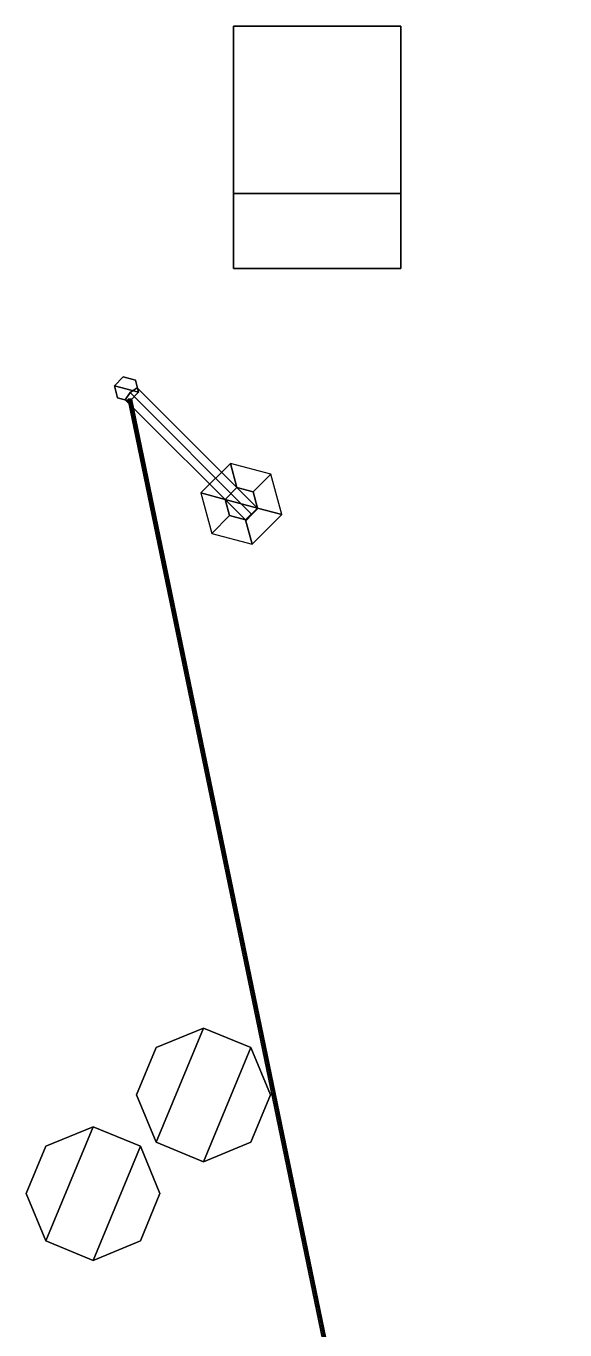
# Model space of a CAD drawing. Extents: x -7.7 to 7.3, y -7.8 to 7.8.
# Drawn here: x -7.66 to -4.44, y 0.04 to 7.83 of the extents above; entities that cross this region are included whole.
import ezdxf

# ---------------------------------------------------------------- set-up
doc = ezdxf.new("R2010")
doc.units = 0
doc.layers.get('0').update_dxf_attribs({"linetype": 'CONTINUOUS'})
doc.layers.add('BARGE2', color=7, linetype='CONTINUOUS')

msp = doc.modelspace()

# ---------------------------------------------------------------- linework, layer by layer
for points in [[(-6.42, 7.83), (-6.42, 6.83), (-6.42, 6.83, 2.18), (-6.42, 7.83, 2)], [(-6.42, 7.83, 2), (-6.42, 6.83, 2.18), (-5.42, 6.83, 2.18), (-5.42, 7.83, 2)], [(-5.42, 7.83, 2), (-5.42, 7.83), (-6.42, 7.83), (-6.42, 7.83, 2)], [(-5.42, 6.83, 2.18), (-5.42, 6.83), (-5.42, 7.83), (-5.42, 7.83, 2)], [(-6.42, 6.83, 2.18), (-6.42, 6.83), (-5.42, 6.83), (-5.42, 6.83, 2.18)], [(-6.42, 6.83, 2.18), (-6.42, 6.38, 2.26), (-5.42, 6.38, 2.26), (-5.42, 6.83, 2.18)], [(-5.42, 6.83, 2.18), (-5.42, 6.38, 2.26), (-6.42, 6.38, 2.26), (-6.42, 6.83, 2.18)], [(-7.0794, 5.7324), (-7.1324, 5.6794), (-7.1324, 5.6794, 5), (-7.0794, 5.7324, 5)], [(-7.007, 5.713, 5), (-7.0794, 5.7324, 5), (-7.1324, 5.6794, 5), (-6.9876, 5.6406, 5)], [(-7.007, 5.713), (-7.0794, 5.7324), (-7.0794, 5.7324, 5), (-7.007, 5.713, 5)], [(-6.9876, 5.6406), (-7.007, 5.713), (-7.007, 5.713, 5), (-6.9876, 5.6406, 5)], [(-7.1324, 5.6794), (-7.113, 5.607), (-7.113, 5.607, 5), (-7.1324, 5.6794, 5)], [(-6.9876, 5.6406, 5), (-7.1324, 5.6794, 5), (-7.113, 5.607, 5), (-7.0406, 5.5876, 5)], [(-6.3458, 4.8751, 4.9), (-6.3105, 4.9105, 4.95), (-7.0388, 5.6388, 4.95), (-7.0671, 5.5964, 4.9)], [(-6.3105, 4.9105, 4.85), (-6.3458, 4.8751, 4.9), (-7.0671, 5.5964, 4.9), (-7.0388, 5.6388, 4.85)], [(-7.0406, 5.5876), (-6.9876, 5.6406), (-6.9876, 5.6406, 5), (-7.0406, 5.5876, 5)], [(-6.3105, 4.9105, 4.95), (-6.2751, 4.9458, 4.9), (-6.9964, 5.6671, 4.9), (-7.0388, 5.6388, 4.95)], [(-6.2751, 4.9458, 4.9), (-6.3105, 4.9105, 4.85), (-7.0388, 5.6388, 4.85), (-6.9964, 5.6671, 4.9)], [(-7.113, 5.607), (-7.0406, 5.5876), (-7.0406, 5.5876, 5), (-7.113, 5.607, 5)], [(-7.04, 5.6, 4.61), (-7.05, 5.6, 4.6), (-4.4597, -6.9326, 2.35), (-4.4474, -6.9397, 2.36)], [(-7.05, 5.6, 4.6), (-7.04, 5.6, 4.59), (-4.4474, -6.9397, 2.34), (-4.4597, -6.9326, 2.35)], [(-7.04, 5.6, 4.59), (-7.03, 5.6, 4.6), (-4.4403, -6.9274, 2.35), (-4.4474, -6.9397, 2.34)], [(-7.03, 5.6, 4.6), (-7.04, 5.6, 4.61), (-4.4474, -6.9397, 2.36), (-4.4403, -6.9274, 2.35)], [(-6.4388, 5.2156, 4.75), (-6.6156, 5.0388, 4.75), (-6.4707, 5, 4.85), (-6.4, 5.0707, 4.85)], [(-6.1973, 5.1509, 4.75), (-6.4388, 5.2156, 4.75), (-6.4, 5.0707, 4.85), (-6.3034, 5.0448, 4.85)], [(-6.1326, 4.9094, 4.75), (-6.1973, 5.1509, 4.75), (-6.3034, 5.0448, 4.85), (-6.2775, 4.9482, 4.85)], [(-6.3034, 5.0448, 4.85), (-6.4, 5.0707, 4.85), (-6.4707, 5, 4.85), (-6.2775, 4.9482, 4.85)], [(-6.6156, 5.0388, 4.75), (-6.5509, 4.7973, 4.75), (-6.4448, 4.9034, 4.85), (-6.4707, 5, 4.85)], [(-6.2775, 4.9482, 4.85), (-6.4707, 5, 4.85), (-6.4448, 4.9034, 4.85), (-6.3482, 4.8775, 4.85)], [(-6.3094, 4.7326, 4.75), (-6.1326, 4.9094, 4.75), (-6.2775, 4.9482, 4.85), (-6.3482, 4.8775, 4.85)], [(-6.3458, 4.8751, 4.9), (-6.3105, 4.9105, 4.85), (-6.2751, 4.9458, 4.9), (-6.3105, 4.9105, 4.95)], [(-6.5509, 4.7973, 4.75), (-6.3094, 4.7326, 4.75), (-6.3482, 4.8775, 4.85), (-6.4448, 4.9034, 4.85)]]:
    msp.add_3dface(points)
at = {"layer": 'BARGE2'}
for points in [[(-6.8828, 1.7228, 1), (-7, 1.44, 1), (-6.8828, 1.1572, 1), (-6.6, 1.84, 1)], [(-6.6, 1.84), (-6.8828, 1.7228), (-6.8828, 1.7228, 1), (-6.6, 1.84, 1)], [(-6.6, 1.84, 1), (-6.8828, 1.1572, 1), (-6.6, 1.04, 1), (-6.3172, 1.7228, 1)], [(-6.3172, 1.7228), (-6.6, 1.84), (-6.6, 1.84, 1), (-6.3172, 1.7228, 1)], [(-6.8828, 1.7228), (-7, 1.44), (-7, 1.44, 1), (-6.8828, 1.7228, 1)], [(-6.3172, 1.7228, 1), (-6.6, 1.04, 1), (-6.3172, 1.1572, 1), (-6.2, 1.44, 1)], [(-6.2, 1.44), (-6.3172, 1.7228), (-6.3172, 1.7228, 1), (-6.2, 1.44, 1)], [(-7, 1.44), (-6.8828, 1.1572), (-6.8828, 1.1572, 1), (-7, 1.44, 1)], [(-6.3172, 1.1572), (-6.2, 1.44), (-6.2, 1.44, 1), (-6.3172, 1.1572, 1)], [(-7.5428, 1.1328, 1), (-7.66, 0.85, 1), (-7.5428, 0.5672, 1), (-7.26, 1.25, 1)], [(-7.26, 1.25), (-7.5428, 1.1328), (-7.5428, 1.1328, 1), (-7.26, 1.25, 1)], [(-7.26, 1.25, 1), (-7.5428, 0.5672, 1), (-7.26, 0.45, 1), (-6.9772, 1.1328, 1)], [(-6.9772, 1.1328), (-7.26, 1.25), (-7.26, 1.25, 1), (-6.9772, 1.1328, 1)], [(-7.5428, 1.1328), (-7.66, 0.85), (-7.66, 0.85, 1), (-7.5428, 1.1328, 1)], [(-6.9772, 1.1328, 1), (-7.26, 0.45, 1), (-6.9772, 0.5672, 1), (-6.86, 0.85, 1)], [(-6.86, 0.85), (-6.9772, 1.1328), (-6.9772, 1.1328, 1), (-6.86, 0.85, 1)], [(-6.8828, 1.1572), (-6.6, 1.04), (-6.6, 1.04, 1), (-6.8828, 1.1572, 1)], [(-6.6, 1.04), (-6.3172, 1.1572), (-6.3172, 1.1572, 1), (-6.6, 1.04, 1)], [(-7.66, 0.85), (-7.5428, 0.5672), (-7.5428, 0.5672, 1), (-7.66, 0.85, 1)], [(-6.9772, 0.5672), (-6.86, 0.85), (-6.86, 0.85, 1), (-6.9772, 0.5672, 1)], [(-7.5428, 0.5672), (-7.26, 0.45), (-7.26, 0.45, 1), (-7.5428, 0.5672, 1)], [(-7.26, 0.45), (-6.9772, 0.5672), (-6.9772, 0.5672, 1), (-7.26, 0.45, 1)]]:
    msp.add_3dface(points, dxfattribs=at)

doc.saveas('drawing.dxf')
